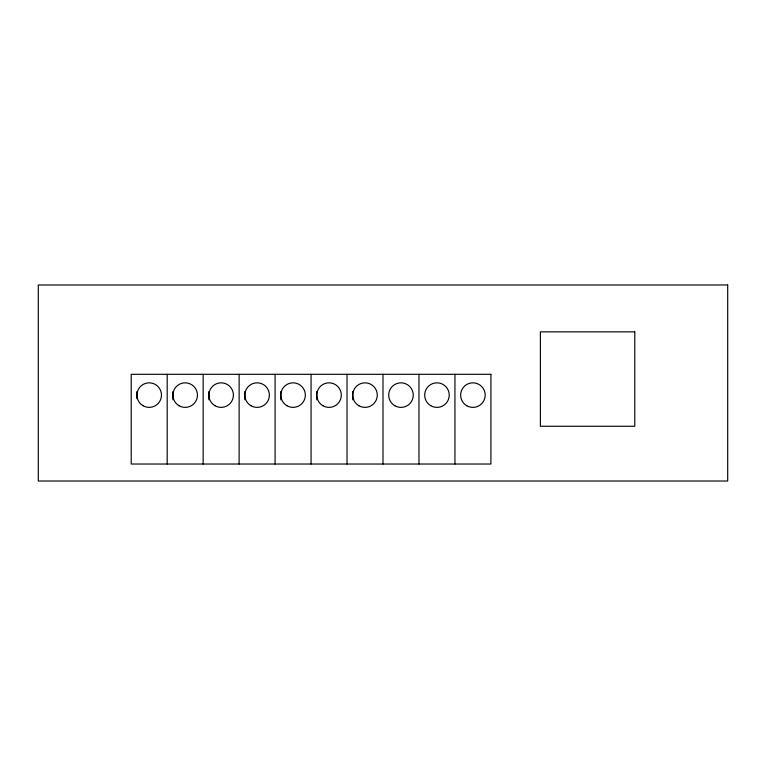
<?xml version="1.0" encoding="UTF-8"?>
<svg xmlns="http://www.w3.org/2000/svg" width="766" height="766" viewBox="0 0 766 766"><rect width="100%" height="100%" fill="white"/><g stroke="black" fill="none" stroke-linecap="round" stroke-linejoin="round"><path stroke-width="1.15" d="M136.932 391.57L136.932 398.646M172.905 391.57L172.905 399.823M208.869 391.57L208.879 399.823M244.842 391.57L244.842 399.823M280.806 391.57L280.816 399.823M316.779 391.57L316.779 399.823M352.743 391.57L352.753 399.823M454.937 374.306L454.937 464.024M418.973 374.306L418.973 464.024M383 374.306L383 464.024M347.027 374.306L347.027 464.024M311.063 374.306L311.063 464.024M275.09 374.306L275.09 464.024M239.126 374.306L239.126 464.024M203.153 374.306L203.153 464.024M167.189 374.306L167.189 464.024M727.7 284.981L38.3 284.981L38.3 481.019L727.7 481.019L727.7 284.981M634.784 331.86L540.375 331.86L540.375 426.26L634.784 426.26L634.784 331.86M490.91 374.306L131.216 374.306L131.216 464.024L490.91 464.024L490.91 374.306M466.781 405.741A12.275 12.275 0 0 0 485.194 395.103A12.275 12.275 0 0 0 466.781 384.475A12.275 12.275 0 0 0 466.781 405.741M430.818 405.741A12.275 12.275 0 0 0 449.23 395.103A12.275 12.275 0 0 0 430.818 384.475A12.275 12.275 0 0 0 430.818 405.741M394.844 405.741A12.275 12.275 0 0 0 413.257 395.103A12.275 12.275 0 0 0 394.844 384.475A12.275 12.275 0 0 0 394.844 405.741M358.881 405.741A12.275 12.275 0 0 0 377.284 395.103A12.275 12.275 0 0 0 358.881 384.475A12.275 12.275 0 0 0 358.881 405.741M322.907 405.741A12.275 12.275 0 0 0 341.32 395.103A12.275 12.275 0 0 0 322.907 384.475A12.275 12.275 0 0 0 322.907 405.741M286.944 405.741A12.275 12.275 0 0 0 305.347 395.103A12.275 12.275 0 0 0 286.944 384.475A12.275 12.275 0 0 0 286.944 405.741M250.97 405.741A12.275 12.275 0 0 0 269.383 395.103A12.275 12.275 0 0 0 250.97 384.475A12.275 12.275 0 0 0 250.97 405.741M215.007 405.741A12.275 12.275 0 0 0 233.41 395.103A12.275 12.275 0 0 0 215.007 384.475A12.275 12.275 0 0 0 215.007 405.741M179.033 405.741A12.275 12.275 0 0 0 197.446 395.103A12.275 12.275 0 0 0 179.033 384.475A12.275 12.275 0 0 0 179.033 405.741M143.07 405.741A12.275 12.275 0 0 0 161.473 395.103A12.275 12.275 0 0 0 143.07 384.475A12.275 12.275 0 0 0 143.07 405.741"/></g></svg>
